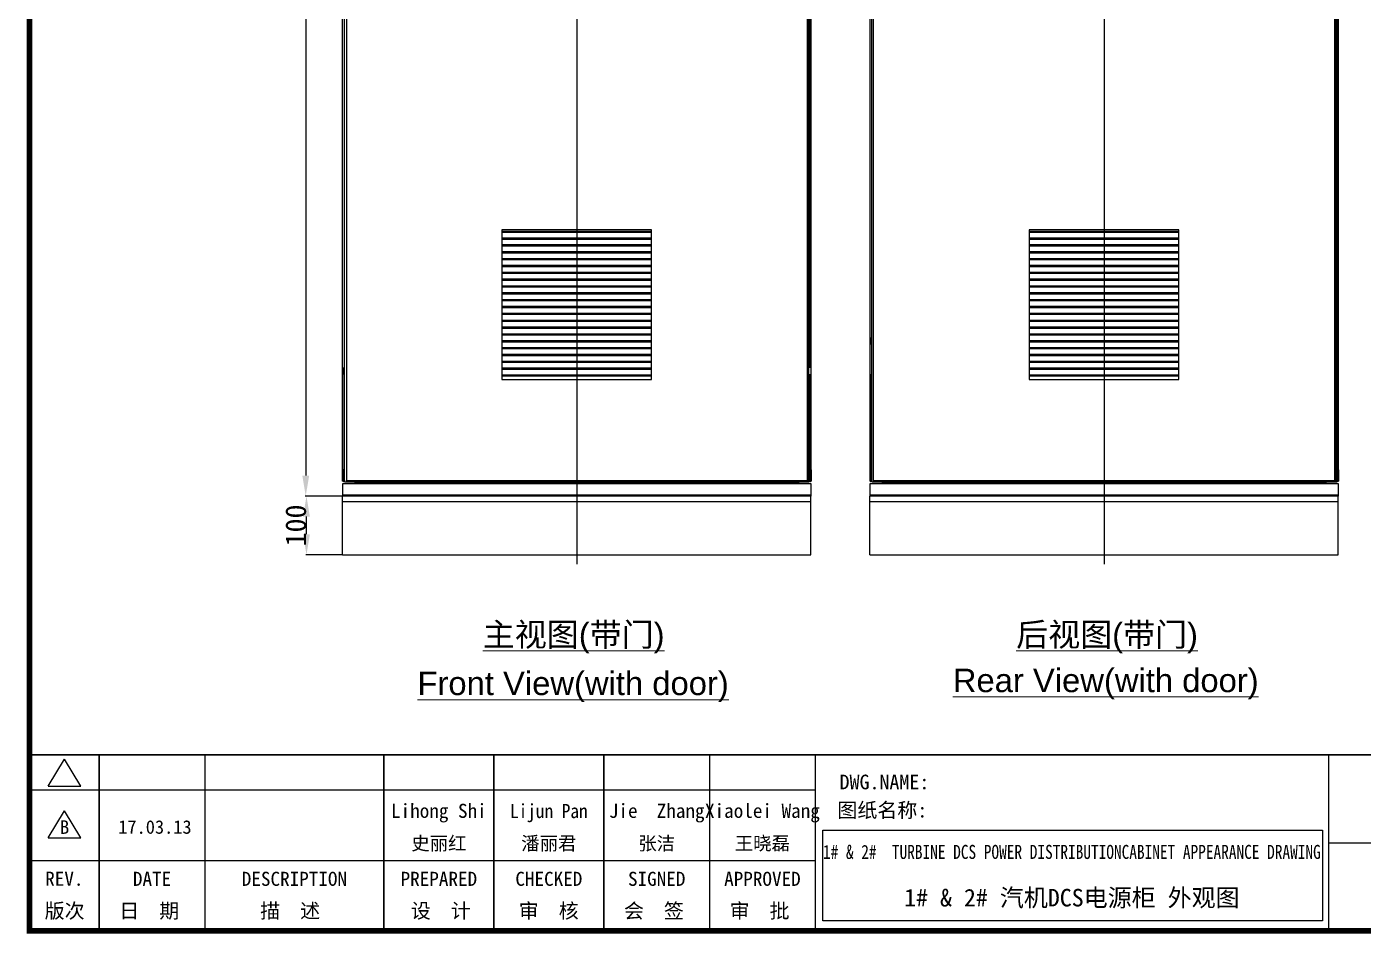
# Model space of a CAD drawing. Extents: x 81444 to 119867, y -54538 to -28747.
# Drawn here: x 81444 to 83723, y -54538 to -52990 of the extents above; entities that cross this region are included whole.
import ezdxf
from ezdxf.enums import TextEntityAlignment as Align
from ezdxf.lldxf.tags import DXFTag

# ---------------------------------------------------------------- set-up
doc = ezdxf.new("R2010")
doc.units = 0
doc.header["$LTSCALE"] = 100
doc.header["$MEASUREMENT"] = 0
doc.layers.add('t', color=1, linetype='Continuous')
doc.layers.add('TEXT', color=7, linetype='Continuous')
doc.styles.add('HZ', font='arial.ttf', dxfattribs={"width": 0.7})
doc.styles.get("Standard").update_dxf_attribs({"font": ''})
doc.styles.get('Standard').set_extended_font_data('SimSun')
tags = doc.linetypes.add('CENTER', pattern=[2, 1.25, -0.25, 0.25, -0.25]).pattern_tags.tags
tags[10:11] = [DXFTag(74, 4), DXFTag(75, 0), DXFTag(340, '0'), DXFTag(46, 1.0), DXFTag(50, 0.0), DXFTag(44, 0.0), DXFTag(45, 0.0)]
tags[8:9] = [DXFTag(74, 4), DXFTag(75, 0), DXFTag(340, '0'), DXFTag(46, 1.0), DXFTag(50, 0.0), DXFTag(44, 0.0), DXFTag(45, 0.0)]
tags[6:7] = [DXFTag(74, 4), DXFTag(75, 0), DXFTag(340, '0'), DXFTag(46, 1.0), DXFTag(50, 0.0), DXFTag(44, 0.0), DXFTag(45, 0.0)]
tags[4:5] = [DXFTag(74, 4), DXFTag(75, 0), DXFTag(340, '0'), DXFTag(46, 1.0), DXFTag(50, 0.0), DXFTag(44, 0.0), DXFTag(45, 0.0)]
doc.dimstyles.new('ISO-25', dxfattribs={"dimtxt": 35, "dimasz": 35, "dimexe": 1.25, "dimexo": 0.625, "dimtad": 1, "dimtoh": 1, "dimdec": 0, "dimtxsty": 'Standard', "dimcen": 2.5, "dimadec": 0, "dimazin": 0, "dimtfac": 1, "dimtdec": 0, "dimtmove": 0, "dimatfit": 3, "dimfxl": 0, "dimarcsym": 0})

# ---------------------------------------------------------------- blocks, each defined once
blk = doc.blocks.new('*D144')
at = {"color": 0, "lineweight": -2}
for p, q in [((81981.6, -53790.7), (81919.5, -53790.7)), ((81920.8, -53855.7), (81920.8, -53825.7)), ((81981.6, -53890.7), (81919.5, -53890.7))]:
    blk.add_line(p, q, dxfattribs=at)
at = {"color": 0}
for points in [[(81926.6, -53825.7), (81914.9, -53825.7), (81920.8, -53790.7)], [(81914.9, -53855.7), (81926.6, -53855.7), (81920.8, -53890.7)]]:
    blk.add_solid(points, dxfattribs=at)
at = {"layer": 'Defpoints', "color": 0}
for p in [(81920.8, -53790.7), (81982.2, -53790.7), (81982.2, -53890.7)]:
    blk.add_point(p, dxfattribs=at)
at = {"color": 0, "insert": (81902.7, -53840.7), "char_height": 35, "attachment_point": 5, "rotation": 90}
blk.add_mtext('100', dxfattribs=at)
blk = doc.blocks.new('*D145')
at = {"color": 0, "lineweight": -2}
for p, q in [((81981.9, -51788.2), (81918.3, -51788.2)), ((81919.5, -51823.2), (81919.5, -53755.7)), ((81981.9, -53790.7), (81918.3, -53790.7))]:
    blk.add_line(p, q, dxfattribs=at)
at = {"color": 0}
for points in [[(81925.4, -51823.2), (81913.7, -51823.2), (81919.5, -51788.2)], [(81913.7, -53755.7), (81925.4, -53755.7), (81919.5, -53790.7)]]:
    blk.add_solid(points, dxfattribs=at)
at = {"layer": 'Defpoints', "color": 0}
for p in [(81982.5, -51788.2), (81919.5, -53790.7), (81982.5, -53790.7)]:
    blk.add_point(p, dxfattribs=at)
at = {"color": 0, "insert": (81901.4, -52789.4), "char_height": 35, "attachment_point": 5, "rotation": 90}
blk.add_mtext('2003', dxfattribs=at)
blk = doc.blocks.new('图框')
at = {"color": 7}
for p, q in [((2215.6, -2851.6), (2215.6, -3151.6)), ((0, -2911.6), (1340.2, -2911.6)), ((2215.6, -3001.6), (3115.6, -3001.6)), ((0, -3031.6), (1340.2, -3031.6))]:
    blk.add_line(p, q, dxfattribs=at)
at = {"color": 7, "const_width": 3}
blk.add_lwpolyline([(4115.6, -2851.6), (0, -2851.6)], dxfattribs=at)
at = {"layer": 't', "color": 7}
for p, q in [((31.9, -2905), (59.9, -2859.1)), ((87.8, -2905), (59.9, -2859.1)), ((31.9, -2905), (87.8, -2905)), ((31.9, -2993), (59.9, -2947.1)), ((87.8, -2993), (59.9, -2947.1)), ((31.9, -2993), (87.8, -2993))]:
    blk.add_line(p, q, dxfattribs=at)
at = {"layer": 't', "color": 7, "const_width": 9.62}
blk.add_lwpolyline([(4115.6, -3151.6), (4115.6, 0), (0, 0), (0, -3151.6)], close=True, dxfattribs=at)
at = {"layer": 't', "color": 7, "const_width": 2.4}
for points in [[(118.8, -2852.8), (118.8, -3151.6)], [(299.1, -2852.8), (299.1, -3151.6)], [(604.4, -2852.8), (604.4, -3156.4)], [(792, -2852.8), (792, -3156.4)], [(979.6, -2852.8), (979.6, -3156.4)], [(1159.9, -2852.8), (1159.9, -3156.4)], [(1340.2, -2852.8), (1340.2, -3156.4)]]:
    blk.add_lwpolyline(points, dxfattribs=at)
at = {"color": 7, "flags": 8}
for tag, p, height in [('DWG.NAME:', (1381.6, -2910.4), 25), ('PROJECTNAME:', (3125.5, -2912.8), 24), ('PROJECTNAME：', (3339.1, -2913.1), 25), ('DWG.NO.:', (3128.2, -3030.4), 24), ('图纸编号', (3315.4, -3052.4), 24), ('FILENO.:', (3128.7, -3106.1), 24), ('文档号', (3317.7, -3124.1), 24)]:
    blk.add_attdef(tag, p, '', height=height, dxfattribs=at)
for tag, height, p in [('RENLIU', 24, (698.2, -2950.4)), ('SHUFENWANG', 24, (885.8, -2950.4)), ('FANGHOU', 24, (1069.7, -2950.4)), ('DANDANLI', 24, (1250, -2950.4)), ('A', 23, (59.9, -2974.9)), ('设计时间', 23, (213.9, -2974.9)), ('刘仁', 23, (698.2, -3002.2)), ('王姝芬', 23, (885.8, -3002.2)), ('侯方', 23, (1069.7, -3002.2)), ('李丹丹', 23, (1250, -3002.2)), ('#10STATIONONTROLCABINETCOVER', 30, (1777.9, -3017.2)), ('PAGEXOFX', 24, (3953.7, -3039.1)), ('REV.', 24, (59.4, -3063)), ('DATE', 24, (208.9, -3063)), ('DESCRIPTION', 24, (451.7, -3063)), ('PREPARED', 24, (698.2, -3063)), ('CHECKED', 24, (885.8, -3063)), ('SIGNED', 24, (1069.7, -3063)), ('APPROVED', 24, (1250, -3063)), ('图纸名称', 30, (1777.9, -3094.7)), ('第几页共几页', 24, (3953.7, -3114.1))]:
    blk.add_attdef(tag, text='', height=height, dxfattribs=at).set_placement(p, align=Align.MIDDLE)
for tag, p in [('图纸名称:', (1377.8, -2965.9)), ('项目名称：', (3121.6, -2984.3)), ('项目名称：', (3325, -2984.3))]:
    blk.add_attdef(tag, text='', height=25, dxfattribs=at).set_placement(p, align=Align.BOTTOM_LEFT)
at = {"color": 7, "width": 0.8, "flags": 8}
blk.add_attdef('HANGZHOUHOLLYSYSAUTOMATIONCO.,LTD.', text='', height=24, dxfattribs=at).set_placement((2770.1, -3045.7), align=Align.MIDDLE)
at = {"layer": 't', "color": 7}
for s, p in [('版次', (59.9, -3117.6)), ('日  期', (204.2, -3117.6)), ('描  述', (444.5, -3117.6)), ('设  计', (701.5, -3117.6)), ('审  核', (885.6, -3117.6)), ('会  签', (1065, -3117.6)), ('审  批', (1245.3, -3117.6))]:
    blk.add_text(s, height=25, dxfattribs=at).set_placement(p, align=Align.MIDDLE_CENTER)

msp = doc.modelspace()

# ---------------------------------------------------------------- linework, layer by layer
at = {"color": 1, "linetype": 'CENTER'}
for p, q in [((82381.7, -51663), (82381.7, -53906.8)), ((83281.2, -51662.7), (83281.2, -53906.5))]:
    msp.add_line(p, q, dxfattribs=at)
at = {"color": 7, "linetype": 'Continuous'}
for p, q in [((81982.5, -53745.7), (81982.5, -51788.2)), ((81985.5, -53766.2), (81985.5, -51791.2)), ((82775.2, -53766.2), (82775.2, -51791.2)), ((82777.5, -53766.2), (82777.5, -51791.2)), ((82882, -53745.7), (82882, -51788.2)), ((82885, -53766.2), (82885, -51791.2)), ((83674.7, -53766.2), (83674.7, -51791.2)), ((83677, -53766.2), (83677, -51791.2)), ((82781.5, -53745.7), (82781.5, -51833.7)), ((83681, -53745.7), (83681, -51833.7)), ((82887.3, -52720.2), (82887.3, -53766.2)), ((81989.1, -52837.2), (81989.1, -53766.2)), ((81984.9, -52882.7), (81984.9, -53571.7)), ((82778.6, -53571.7), (82778.6, -52882.7)), ((82779.1, -52882.7), (82779.1, -53571.7)), ((82884.4, -52882.7), (82884.4, -53571.7)), ((83678.1, -53571.7), (83678.1, -52882.7)), ((83678.6, -52882.7), (83678.6, -53571.7)), ((82778.9, -53520.7), (82777.5, -53520.7)), ((82778.9, -53531.7), (82778.9, -53520.7)), ((82779.1, -53520.7), (82781.5, -53520.7)), ((82779.5, -53520.7), (82779.5, -53531.7)), ((82780.3, -53531.7), (82780.3, -53520.7)), ((82882, -53520.7), (82884.4, -53520.7)), ((82883.2, -53520.7), (82883.2, -53531.7)), ((82884, -53531.7), (82884, -53520.7)), ((82884.6, -53520.7), (82885, -53520.7)), ((82884.6, -53520.7), (82884.6, -53531.7)), ((82778.9, -53531.7), (82777.5, -53531.7)), ((82779.1, -53531.7), (82781.5, -53531.7)), ((82884.4, -53531.7), (82882, -53531.7)), ((82884.6, -53531.7), (82885, -53531.7)), ((81982.5, -53571.7), (81984.9, -53571.7)), ((81983.7, -53571.7), (81983.7, -53582.7)), ((81984.5, -53582.7), (81984.5, -53571.7)), ((81985.1, -53571.7), (81985.5, -53571.7)), ((81985.1, -53571.7), (81985.1, -53582.7)), ((83678.4, -53571.7), (83677, -53571.7)), ((83678.4, -53582.7), (83678.4, -53571.7)), ((83678.6, -53571.7), (83681, -53571.7)), ((83679, -53571.7), (83679, -53582.7)), ((83679.8, -53582.7), (83679.8, -53571.7)), ((81984.9, -53582.7), (81982.5, -53582.7)), ((81984.9, -53745.7), (81984.9, -53582.7)), ((81985.1, -53582.7), (81985.5, -53582.7)), ((82778.6, -53745.7), (82778.6, -53582.7)), ((82779.1, -53745.7), (82779.1, -53582.7)), ((82884.4, -53745.7), (82884.4, -53582.7)), ((83678.4, -53582.7), (83677, -53582.7)), ((83678.1, -53745.7), (83678.1, -53582.7)), ((83678.6, -53582.7), (83681, -53582.7)), ((83678.6, -53745.7), (83678.6, -53582.7)), ((81984.9, -53745.7), (81982.5, -53745.7)), ((81982.5, -53765.2), (81982.5, -53745.7)), ((81984.5, -53765.2), (81984.5, -53745.7)), ((81984.5, -53746.9), (81985.5, -53746.9)), ((81984.9, -53748.6), (81984.5, -53748.6)), ((81984.9, -53745.7), (81985.5, -53745.7)), ((81984.9, -53748.6), (81984.9, -53764.5)), ((82777.5, -53745.7), (82778.6, -53745.7)), ((82779.5, -53746.9), (82777.5, -53746.9)), ((82777.5, -53748.1), (82778.6, -53748.1)), ((82778.5, -53766.2), (82778.5, -53748.1)), ((82779.1, -53745.7), (82778.6, -53745.7)), ((82778.6, -53748.1), (82778.6, -53746.9)), ((82779.1, -53745.7), (82781.5, -53745.7)), ((82779.1, -53748.6), (82779.5, -53748.6)), ((82779.1, -53748.6), (82779.1, -53764.5)), ((82779.5, -53745.7), (82779.5, -53765.2)), ((82781.5, -53745.7), (82781.5, -53765.2)), ((82884.4, -53745.7), (82882, -53745.7)), ((82882, -53765.2), (82882, -53745.7)), ((82884, -53765.2), (82884, -53745.7)), ((82884, -53746.9), (82885, -53746.9)), ((82884.4, -53748.6), (82884, -53748.6)), ((82884.4, -53745.7), (82885, -53745.7)), ((82884.4, -53748.6), (82884.4, -53764.5)), ((83677, -53745.7), (83678.1, -53745.7)), ((83679, -53746.9), (83677, -53746.9)), ((83677, -53748.1), (83678.1, -53748.1)), ((83678, -53766.2), (83678, -53748.1)), ((83678.6, -53745.7), (83678.1, -53745.7)), ((83678.1, -53748.1), (83678.1, -53746.9)), ((83678.6, -53745.7), (83681, -53745.7)), ((83678.6, -53748.6), (83679, -53748.6)), ((83678.6, -53748.6), (83678.6, -53764.5)), ((83679, -53745.7), (83679, -53765.2)), ((83681, -53745.7), (83681, -53765.2)), ((82781.7, -53769.7), (81982.2, -53769.7)), ((81982.2, -53769.7), (81982.2, -53790.5)), ((81984.5, -53765.2), (81982.5, -53765.2)), ((81984.9, -53764.5), (81984.5, -53764.5)), ((81985.5, -53766.2), (82778.5, -53766.2)), ((81987.8, -53763.9), (82775.2, -53763.9)), ((82003.6, -53768.1), (82003.6, -53766.2)), ((82003.6, -53768.1), (82026, -53768.1)), ((82004.1, -53768.1), (82004.1, -53766.2)), ((82004.8, -53768.1), (82004.8, -53769.7)), ((82005.3, -53768.1), (82005.3, -53769.7)), ((82024.3, -53768.1), (82024.3, -53769.7)), ((82024.8, -53768.1), (82024.8, -53769.7)), ((82025.5, -53768.1), (82025.5, -53766.2)), ((82026, -53766.2), (82026, -53767.7)), ((82738, -53766.6), (82026, -53766.6)), ((82026, -53768.1), (82026, -53767.7)), ((82738, -53768.1), (82026, -53768.1)), ((82026, -53768.1), (82026, -53769.7)), ((82738, -53768.6), (82026, -53768.6)), ((82738, -53766.2), (82738, -53767.7)), ((82738, -53768.1), (82738, -53767.7)), ((82760.4, -53768.1), (82738, -53768.1)), ((82738, -53768.1), (82738, -53769.7)), ((82738.5, -53768.1), (82738.5, -53766.2)), ((82739.2, -53768.1), (82739.2, -53769.7)), ((82739.7, -53768.1), (82739.7, -53769.7)), ((82758.7, -53768.1), (82758.7, -53769.7)), ((82759.2, -53768.1), (82759.2, -53769.7)), ((82759.9, -53768.1), (82759.9, -53766.2)), ((82760.4, -53768.1), (82760.4, -53766.2)), ((82779.1, -53764.5), (82779.5, -53764.5)), ((82779.5, -53765.2), (82781.5, -53765.2)), ((82781.2, -53769.7), (82781.2, -53790.5)), ((82781.7, -53788.9), (82781.7, -53769.7)), ((83681.2, -53769.7), (82881.7, -53769.7)), ((82881.7, -53769.7), (82881.7, -53790.5)), ((82884, -53765.2), (82882, -53765.2)), ((82884.4, -53764.5), (82884, -53764.5)), ((82885, -53766.2), (83678, -53766.2)), ((82887.3, -53763.9), (83674.7, -53763.9)), ((82903.1, -53768.1), (82903.1, -53766.2)), ((82903.1, -53768.1), (82925.5, -53768.1)), ((82903.6, -53768.1), (82903.6, -53766.2)), ((82904.3, -53768.1), (82904.3, -53769.7)), ((82904.8, -53768.1), (82904.8, -53769.7)), ((82923.8, -53768.1), (82923.8, -53769.7)), ((82924.3, -53768.1), (82924.3, -53769.7)), ((82925, -53768.1), (82925, -53766.2)), ((82925.5, -53766.2), (82925.5, -53767.7)), ((83637.5, -53766.6), (82925.5, -53766.6)), ((82925.5, -53768.1), (82925.5, -53767.7)), ((83637.5, -53768.1), (82925.5, -53768.1)), ((82925.5, -53768.1), (82925.5, -53769.7)), ((83637.5, -53768.6), (82925.5, -53768.6)), ((83637.5, -53766.2), (83637.5, -53767.7)), ((83637.5, -53768.1), (83637.5, -53767.7)), ((83659.9, -53768.1), (83637.5, -53768.1)), ((83637.5, -53768.1), (83637.5, -53769.7)), ((83638, -53768.1), (83638, -53766.2)), ((83638.7, -53768.1), (83638.7, -53769.7)), ((83639.2, -53768.1), (83639.2, -53769.7)), ((83658.2, -53768.1), (83658.2, -53769.7)), ((83658.7, -53768.1), (83658.7, -53769.7)), ((83659.4, -53768.1), (83659.4, -53766.2)), ((83659.9, -53768.1), (83659.9, -53766.2)), ((83678.6, -53764.5), (83679, -53764.5)), ((83679, -53765.2), (83681, -53765.2)), ((83680.7, -53769.7), (83680.7, -53790.5)), ((83681.2, -53788.9), (83681.2, -53769.7)), ((81982.2, -53788.4), (82781.2, -53788.4)), ((82781.7, -53790.7), (81982.2, -53790.7)), ((81982.2, -53890.7), (81982.2, -53790.7)), ((82781.2, -53800.7), (81982.2, -53800.7)), ((82781.7, -53788.9), (82781.2, -53788.9)), ((82781.2, -53890.7), (82781.2, -53790.7)), ((82781.7, -53790.7), (82781.7, -53789.2)), ((82881.7, -53788.4), (83680.7, -53788.4)), ((83681.2, -53790.7), (82881.7, -53790.7)), ((82881.7, -53890.7), (82881.7, -53790.7)), ((83680.7, -53800.7), (82881.7, -53800.7)), ((83681.2, -53788.9), (83680.7, -53788.9)), ((83680.7, -53890.7), (83680.7, -53790.7)), ((83681.2, -53790.7), (83681.2, -53789.2)), ((81982.2, -53890.7), (82781.2, -53890.7)), ((82881.7, -53890.7), (83680.7, -53890.7))]:
    msp.add_line(p, q, dxfattribs=at)
at = {"color": 7}
for p, q in [((82509.2, -53339.1), (82254.2, -53339.1)), ((82509.2, -53341.1), (82254.2, -53341.1)), ((83408.7, -53339.1), (83153.7, -53339.1)), ((83408.7, -53341.1), (83153.7, -53341.1)), ((82509.2, -53350.7), (82254.2, -53350.7)), ((82509.2, -53352.8), (82254.2, -53352.8)), ((82509.2, -53362.4), (82254.2, -53362.4)), ((82509.2, -53364.4), (82254.2, -53364.4)), ((83408.7, -53350.7), (83153.7, -53350.7)), ((83408.7, -53352.8), (83153.7, -53352.8)), ((83408.7, -53362.4), (83153.7, -53362.4)), ((83408.7, -53364.4), (83153.7, -53364.4)), ((82509.2, -53374.1), (82254.2, -53374.1)), ((82509.2, -53376.1), (82254.2, -53376.1)), ((82509.2, -53385.8), (82254.2, -53385.8)), ((82509.2, -53387.8), (82254.2, -53387.8)), ((83408.7, -53374.1), (83153.7, -53374.1)), ((83408.7, -53376.1), (83153.7, -53376.1)), ((83408.7, -53385.8), (83153.7, -53385.8)), ((83408.7, -53387.8), (83153.7, -53387.8)), ((82509.2, -53397.4), (82254.2, -53397.4)), ((82509.2, -53399.5), (82254.2, -53399.5)), ((82509.2, -53409.1), (82254.2, -53409.1)), ((82509.2, -53411.1), (82254.2, -53411.1)), ((83408.7, -53397.4), (83153.7, -53397.4)), ((83408.7, -53399.5), (83153.7, -53399.5)), ((83408.7, -53409.1), (83153.7, -53409.1)), ((83408.7, -53411.1), (83153.7, -53411.1)), ((82509.2, -53420.8), (82254.2, -53420.8)), ((82509.2, -53422.8), (82254.2, -53422.8)), ((82509.2, -53432.5), (82254.2, -53432.5)), ((82509.2, -53434.5), (82254.2, -53434.5)), ((83408.7, -53420.8), (83153.7, -53420.8)), ((83408.7, -53422.8), (83153.7, -53422.8)), ((83408.7, -53432.5), (83153.7, -53432.5)), ((83408.7, -53434.5), (83153.7, -53434.5)), ((82509.2, -53444.1), (82254.2, -53444.1)), ((82509.2, -53446.2), (82254.2, -53446.2)), ((82509.2, -53455.8), (82254.2, -53455.8)), ((82509.2, -53457.8), (82254.2, -53457.8)), ((83408.7, -53444.1), (83153.7, -53444.1)), ((83408.7, -53446.2), (83153.7, -53446.2)), ((83408.7, -53455.8), (83153.7, -53455.8)), ((83408.7, -53457.8), (83153.7, -53457.8)), ((82509.2, -53467.5), (82254.2, -53467.5)), ((82509.2, -53469.5), (82254.2, -53469.5)), ((82509.2, -53479.2), (82254.2, -53479.2)), ((82509.2, -53481.2), (82254.2, -53481.2)), ((83408.7, -53467.5), (83153.7, -53467.5)), ((83408.7, -53469.5), (83153.7, -53469.5)), ((83408.7, -53479.2), (83153.7, -53479.2)), ((83408.7, -53481.2), (83153.7, -53481.2)), ((82509.2, -53490.9), (82254.2, -53490.9)), ((82509.2, -53492.9), (82254.2, -53492.9)), ((82509.2, -53502.5), (82254.2, -53502.5)), ((82509.2, -53504.6), (82254.2, -53504.6)), ((83408.7, -53490.9), (83153.7, -53490.9)), ((83408.7, -53492.9), (83153.7, -53492.9)), ((83408.7, -53502.5), (83153.7, -53502.5)), ((83408.7, -53504.6), (83153.7, -53504.6)), ((82509.2, -53514.2), (82254.2, -53514.2)), ((82509.2, -53516.2), (82254.2, -53516.2)), ((82509.2, -53525.9), (82254.2, -53525.9)), ((82509.2, -53527.9), (82254.2, -53527.9)), ((83408.7, -53514.2), (83153.7, -53514.2)), ((83408.7, -53516.2), (83153.7, -53516.2)), ((83408.7, -53525.9), (83153.7, -53525.9)), ((83408.7, -53527.9), (83153.7, -53527.9)), ((82509.2, -53537.6), (82254.2, -53537.6)), ((82509.2, -53539.6), (82254.2, -53539.6)), ((82509.2, -53549.2), (82254.2, -53549.2)), ((83408.7, -53537.6), (83153.7, -53537.6)), ((83408.7, -53539.6), (83153.7, -53539.6)), ((83408.7, -53549.2), (83153.7, -53549.2)), ((82509.2, -53551.3), (82254.2, -53551.3)), ((82509.2, -53560.9), (82254.2, -53560.9)), ((82509.2, -53562.9), (82254.2, -53562.9)), ((82509.2, -53572.6), (82254.2, -53572.6)), ((83408.7, -53551.3), (83153.7, -53551.3)), ((83408.7, -53560.9), (83153.7, -53560.9)), ((83408.7, -53562.9), (83153.7, -53562.9)), ((83408.7, -53572.6), (83153.7, -53572.6)), ((82509.2, -53574.6), (82254.2, -53574.6)), ((82509.2, -53584.3), (82254.2, -53584.3)), ((82509.2, -53586.3), (82254.2, -53586.3)), ((83408.7, -53574.6), (83153.7, -53574.6)), ((83408.7, -53584.3), (83153.7, -53584.3)), ((83408.7, -53586.3), (83153.7, -53586.3))]:
    msp.add_line(p, q, dxfattribs=at)
for points in [[(82509.2, -53591.8), (82509.2, -53336.8), (82254.2, -53336.8), (82254.2, -53591.8)], [(83408.7, -53591.8), (83408.7, -53336.8), (83153.7, -53336.8), (83153.7, -53591.8)]]:
    msp.add_lwpolyline(points, close=True, dxfattribs=at)
at = {"color": 1}
msp.add_lwpolyline([(82801.6, -54360.3), (83654.1, -54360.3), (83654.1, -54515.3), (82801.6, -54515.3)], close=True, dxfattribs=at)
at = {"color": 7, "linetype": 'Continuous'}
for centre, radius, start, end in [((81985.4, -53748.6), 1.7, 90, 122.2595), ((81985.4, -53748.6), 0.5, 90, 180), ((82778.6, -53748.6), 1.7, 57.7405, 90), ((82778.6, -53748.6), 0.5, 0, 90), ((82884.9, -53748.6), 1.7, 90, 122.2595), ((82884.9, -53748.6), 0.5, 90, 180), ((83678.1, -53748.6), 1.7, 57.7405, 90), ((83678.1, -53748.6), 0.5, 0, 90), ((81983.7, -53764.5), 1.2, 212.7273, 0), ((82780.3, -53764.5), 1.2, 180, 327.2727), ((82883.2, -53764.5), 1.2, 212.7273, 0), ((83679.8, -53764.5), 1.2, 180, 327.2727), ((82779.9, -53788.9), 1.8, 315, 0), ((83679.4, -53788.9), 1.8, 315, 0)]:
    msp.add_arc(centre, radius, start, end, dxfattribs=at)

# ---------------------------------------------------------------- block references
at = {"color": 1}
ref = msp.add_blockref('图框', (81448.4, -51380.3), dxfattribs=at)
ref.add_attrib('图纸名称', '1# & 2# 汽机DCS电源柜 外观图', dxfattribs={"color": 7, "height": 30, "flags": 8}).set_placement((83226.3, -54475), align=Align.MIDDLE)
ref.add_attrib('刘仁', '史丽红', dxfattribs={"color": 7, "height": 23, "flags": 8}).set_placement((82146.6, -54382.5), align=Align.MIDDLE)
ref.add_attrib('王姝芬', '潘丽君', dxfattribs={"color": 7, "height": 23, "flags": 8}).set_placement((82334.2, -54382.5), align=Align.MIDDLE)
ref.add_attrib('侯方', '张洁', dxfattribs={"color": 7, "height": 23, "flags": 8}).set_placement((82518.2, -54382.5), align=Align.MIDDLE)
ref.add_attrib('李丹丹', '王晓磊', dxfattribs={"color": 7, "height": 23, "flags": 8}).set_placement((82698.5, -54382.5), align=Align.MIDDLE)
ref.add_attrib('设计时间', '17.03.13', dxfattribs={"color": 7, "height": 23, "flags": 8}).set_placement((81662.3, -54355.2), align=Align.MIDDLE)
ref.add_attrib('A', 'B', dxfattribs={"color": 7, "height": 23, "flags": 8}).set_placement((81508.3, -54355.2), align=Align.MIDDLE)
ref.add_attrib('REV.', 'REV.', dxfattribs={"color": 7, "height": 24, "flags": 8}).set_placement((81507.8, -54443.4), align=Align.MIDDLE)
ref.add_attrib('DATE', 'DATE', dxfattribs={"color": 7, "height": 24, "flags": 8}).set_placement((81657.4, -54443.4), align=Align.MIDDLE)
ref.add_attrib('DESCRIBE', 'DESCRIPTION', dxfattribs={"color": 7, "height": 24, "flags": 8}).set_placement((81900.2, -54443.4), align=Align.MIDDLE)
ref.add_attrib('PREPARE', 'PREPARED', dxfattribs={"color": 7, "height": 24, "flags": 8}).set_placement((82146.6, -54443.4), align=Align.MIDDLE)
ref.add_attrib('VERIFY', 'CHECKED', dxfattribs={"color": 7, "height": 24, "flags": 8}).set_placement((82334.2, -54443.4), align=Align.MIDDLE)
ref.add_attrib('SIGN', 'SIGNED', dxfattribs={"color": 7, "height": 24, "flags": 8}).set_placement((82518.2, -54443.4), align=Align.MIDDLE)
ref.add_attrib('APPROVER', 'APPROVED', dxfattribs={"color": 7, "height": 24, "flags": 8}).set_placement((82698.5, -54443.4), align=Align.MIDDLE)
ref.add_attrib('RENLIU', 'Lihong Shi', dxfattribs={"color": 7, "height": 24, "flags": 8}).set_placement((82146.6, -54330.7), align=Align.MIDDLE)
ref.add_attrib('SHUFENWANG', 'Lijun Pan', dxfattribs={"color": 7, "height": 24, "width": 0.9, "flags": 8}).set_placement((82334.2, -54330.7), align=Align.MIDDLE)
ref.add_attrib('FANGHOU', 'Jie  Zhang', dxfattribs={"color": 7, "height": 24, "flags": 8}).set_placement((82518.2, -54330.7), align=Align.MIDDLE)
ref.add_attrib('DANDANLI', 'Xiaolei Wang', dxfattribs={"color": 7, "height": 24, "flags": 8}).set_placement((82698.5, -54330.7), align=Align.MIDDLE)
ref.add_attrib('DWG.NAME:', 'DWG.NAME:', (82830.1, -54290.7), dxfattribs={"color": 7, "height": 25, "flags": 8})
ref.add_attrib('#10STATIONONTROLCABINETCOVER', '1# & 2#  TURBINE DCS POWER DISTRIBUTIONCABINET APPEARANCE DRAWING', dxfattribs={"color": 7, "height": 24, "width": 0.8, "flags": 8}).set_placement((83226.3, -54397.5), align=Align.MIDDLE)
ref.add_attrib('图纸名称:', '图纸名称:', dxfattribs={"color": 7, "height": 25, "flags": 8}).set_placement((82826.3, -54346.3), align=Align.BOTTOM_LEFT)

# ---------------------------------------------------------------- texts
at = {"layer": 'TEXT', "color": 7, "lineweight": 0, "style": 'HZ'}
for s, p in [('%%U主视图(带门)', (82376.6, -54046.8)), ('%%U后视图(带门)', (83286.4, -54046.8)), ('%%UFront View(with door)', (82375.6, -54130)), ('%%URear View(with door)', (83284.1, -54125))]:
    msp.add_text(s, height=40, dxfattribs=at).set_placement(p, align=Align.CENTER)

# ---------------------------------------------------------------- dimensions: what is measured, and where the dimension line sits
at = {"color": 3}
for base, p1, p2, picture, middle in [((81919.5319195, -53790.655737), (81982.4778407, -51788.155737), (81982.4778407, -53790.655737), '*D145', (81901.4069195, -52789.405737)), ((81920.8, -53790.7), (81982.2, -53890.7), (81982.2, -53790.7), '*D144', (81902.7, -53840.7))]:
    dim = msp.add_linear_dim(base=base, p1=p1, p2=p2, angle=90, dimstyle='ISO-25', dxfattribs=at)
    dim.commit()
    dim.dimension.update_dxf_attribs({"geometry": picture, "text_midpoint": middle})

doc.saveas('drawing.dxf')
